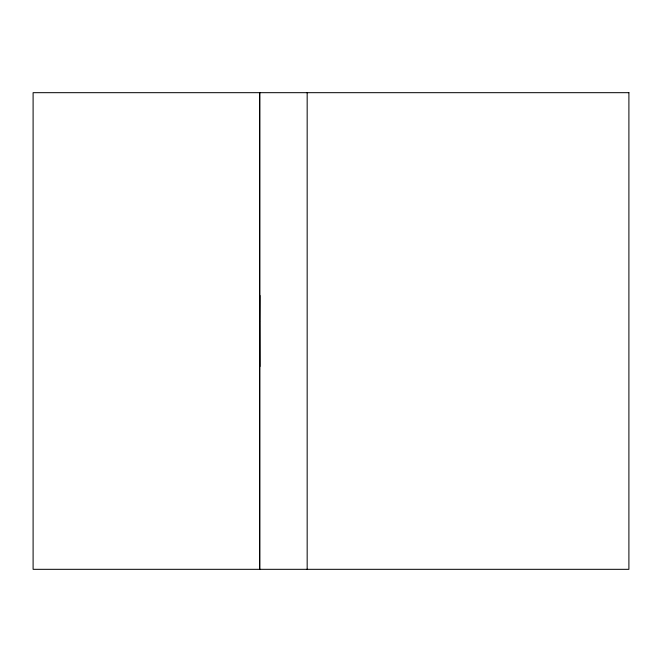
<?xml version="1.0" encoding="UTF-8"?>
<svg xmlns="http://www.w3.org/2000/svg" width="662" height="662" viewBox="0 0 662 662"><rect width="100%" height="100%" fill="white"/><g stroke="black" fill="none" stroke-linecap="round" stroke-linejoin="round"><path stroke-width="0.99" d="M307.168 92.68L307.168 569.32M259.909 92.68L259.909 569.32M259.504 92.68L259.504 569.32M259.612 321.749L259.711 366.748L259.711 295.252L259.612 321.749M628.9 92.68L33.1 92.68L33.1 569.32L628.9 569.32L628.9 92.68"/></g></svg>
